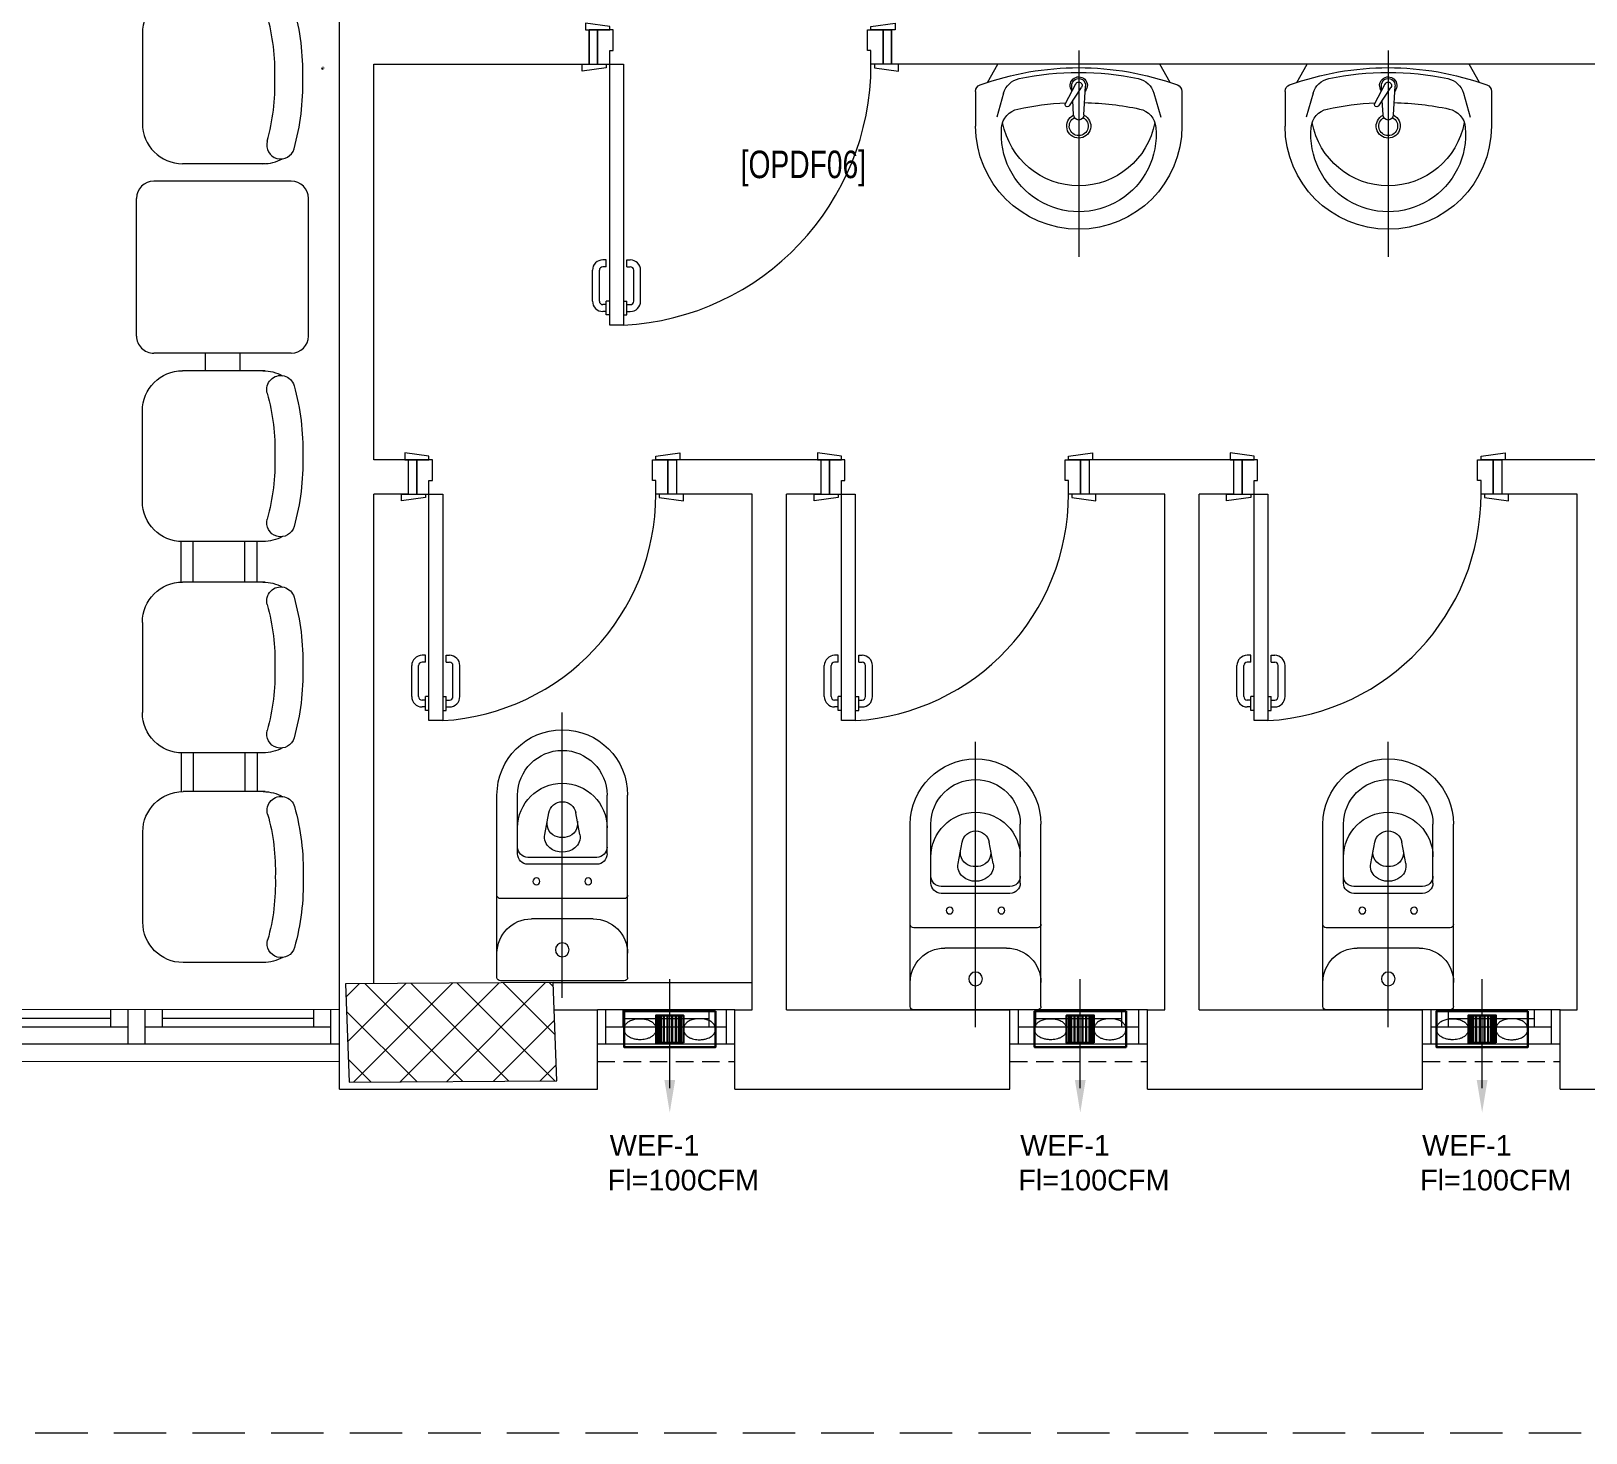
# Model space of a CAD drawing. Header units: millimetres. Extents: x -160614 to 59925, y -157025 to 0.
# Drawn here: x -67439 to -62917, y -117093 to -113016 of the extents above; entities that cross this region are included whole.
import ezdxf

# ---------------------------------------------------------------- set-up
doc = ezdxf.new("R2010")
doc.units = ezdxf.units.MM
doc.header["$LTSCALE"] = 8
doc.linetypes.add('DASHED2', pattern=[9.525, 6.35, -3.175])
doc.linetypes.add('HIDDEN', pattern=[9.525, 6.35, -3.175])
doc.layers.get('0').update_dxf_attribs({"color": 9, "lineweight": 5})
for name, color, linetype, lineweight in [('72_EGR_BASE_TEXT', 9, 'Continuous', 5), ('72_EGR_EQP_TAG', 9, 'Continuous', 5), ('Aluminum', 9, 'Continuous', 5), ('C-HYDR-CTCH', 9, 'Continuous', 5), ('Hatch', 9, 'Continuous', 5), ('LOADING', 9, 'Continuous', 5), ('Proj', 9, 'Continuous', 5), ('SANIT', 9, 'Continuous', 5), ('Structure', 9, 'Continuous', 5), ('Walls', 9, 'Continuous', 5), ('Wooden Joinery', 9, 'Continuous', 5)]:
    doc.layers.add(name, color=color, linetype=linetype, lineweight=lineweight)
for name, color, linetype in [('A-EXH', 1, 'Continuous'), ('MC-EX-EQPM', 2, 'Continuous'), ('MC-EX-EQPM-texts', 2, 'Continuous'), ('REF', 42, 'Continuous')]:
    doc.layers.add(name, color=color, linetype=linetype)
doc.layers.get('0').off()
doc.layers.get('0').freeze()
doc.styles.add('ARIAL', font='arial.ttf')
doc.styles.add('X3G_ENTITY_9F38', font='swisscl.ttf', dxfattribs={"height": 0.2})

# ---------------------------------------------------------------- blocks, each defined once
blk = doc.blocks.new('*U153')
at = {"layer": 'MC-EX-EQPM', "lineweight": 9}
blk.add_hatch(color=15, dxfattribs=at).paths.add_polyline_path([(15.7, 160.3), (-15.7, 160.3), (0, 254.8)], flags=0)
at = {"layer": 'MC-EX-EQPM', "color": 15, "lineweight": 9}
blk.add_line((0, 183.8), (0, -132.9), dxfattribs=at)
at = {"layer": 'MC-EX-EQPM', "color": 2, "linetype": 'DASHED2', "lineweight": 30, "ltscale": 2.5}
for p, q in [((-32.6, 52.3), (-32.6, -27.5)), ((-26.4, 52.3), (-26.4, -27.5)), ((-17.2, 52.3), (-17.2, -27.5)), ((-6.9, 52.3), (-6.9, -27.5)), ((6.9, 52.3), (6.9, -27.5)), ((17.2, 52.3), (17.2, -27.5)), ((26.4, 52.3), (26.4, -27.5)), ((32.6, 52.3), (32.6, -27.5))]:
    blk.add_line(p, q, dxfattribs=at)
at = {"layer": 'MC-EX-EQPM', "color": 5, "lineweight": 30, "ltscale": 2.5}
blk.add_lwpolyline([(-133, -39.8), (133, -39.8), (133, 64.7), (-133, 64.7)], close=True, dxfattribs=at)
at = {"layer": 'MC-EX-EQPM', "color": 1, "lineweight": 30, "ltscale": 2.5}
blk.add_lwpolyline([(-39.9, 52.3), (39.9, 52.3), (39.9, -27.5), (-39.9, -27.5)], close=True, dxfattribs=at)
at = {"layer": 'MC-EX-EQPM', "color": 2, "lineweight": 9}
for points, knots in [([(-39.9, 12.4), (-39.9, 13.7), (-40, 14.9), (-40.4, 17.4), (-40.7, 18.6), (-41.5, 20.9), (-42, 22), (-43, 24), (-43.6, 25), (-44.9, 26.9), (-45.6, 27.7), (-47.4, 29.8), (-48.6, 31), (-51.1, 33), (-52.4, 34), (-55.1, 35.6), (-56.5, 36.4), (-59.4, 37.8), (-60.9, 38.4), (-65, 39.9), (-67.6, 40.7), (-73, 41.9), (-75.8, 42.3), (-81.5, 42.9), (-84.3, 43), (-90.7, 43), (-94.3, 42.7), (-101.2, 41.7), (-104.6, 40.9), (-110, 39.2), (-112.2, 38.4), (-116.4, 36.4), (-118.4, 35.3), (-121.7, 33.1), (-123.1, 32), (-125.6, 29.7), (-126.8, 28.4), (-128.8, 25.9), (-129.5, 24.7), (-130.9, 22.1), (-131.5, 20.8), (-132.4, 17.9), (-132.7, 16.4), (-133, 14), (-133, 13.2), (-133, 12.4)], [0, 0, 0, 0, 0.083152, 0.083152, 0.166304, 0.166304, 0.249457, 0.249457, 0.332609, 0.332609, 0.415761, 0.415761, 0.545395, 0.545395, 0.675028, 0.675028, 0.804662, 0.804662, 0.934296, 0.934296, 1.152782, 1.152782, 1.371268, 1.371268, 1.589754, 1.589754, 1.860357, 1.860357, 2.130959, 2.130959, 2.317705, 2.317705, 2.504451, 2.504451, 2.641391, 2.641391, 2.778331, 2.778331, 2.881554, 2.881554, 2.984776, 2.984776, 3.087999, 3.087999, 3.141593, 3.141593, 3.141593, 3.141593]), ([(-133, 12.4), (-133, 11.7), (-133, 10.9), (-132.7, 8.6), (-132.4, 7.1), (-131.5, 4.3), (-131, 2.9), (-129.6, 0.3), (-128.9, -0.9), (-127.2, -3.1), (-126.3, -4.1), (-124.4, -6), (-123.5, -6.8), (-121.4, -8.4), (-120.4, -9.1), (-117.5, -11), (-115.7, -11.9), (-111.8, -13.7), (-109.8, -14.4), (-105.7, -15.7), (-103.6, -16.2), (-99.3, -17.1), (-97.1, -17.4), (-90.1, -18.2), (-85.3, -18.3), (-77.2, -17.7), (-74, -17.2), (-67.7, -15.9), (-64.6, -15), (-59.7, -13.1), (-57.7, -12.2), (-54, -10.1), (-52.2, -9), (-49.2, -6.7), (-48, -5.6), (-45.8, -3.2), (-44.7, -1.9), (-43.1, 0.7), (-42.4, 1.9), (-41.3, 4.5), (-40.8, 5.9), (-40.2, 8.8), (-40, 10.2), (-39.9, 12), (-39.9, 12.2), (-39.9, 12.4)], [3.141593, 3.141593, 3.141593, 3.141593, 3.191222, 3.191222, 3.294445, 3.294445, 3.397668, 3.397668, 3.500891, 3.500891, 3.604114, 3.604114, 3.707337, 3.707337, 3.810559, 3.810559, 3.981855, 3.981855, 4.15315, 4.15315, 4.324446, 4.324446, 4.495741, 4.495741, 4.865323, 4.865323, 5.117184, 5.117184, 5.369044, 5.369044, 5.542485, 5.542485, 5.715925, 5.715925, 5.843378, 5.843378, 5.97083, 5.97083, 6.069787, 6.069787, 6.168745, 6.168745, 6.267702, 6.267702, 6.283185, 6.283185, 6.283185, 6.283185]), ([(39.9, 12.4), (39.9, 13.7), (40, 14.9), (40.4, 17.4), (40.7, 18.6), (41.5, 20.9), (42, 22), (43, 24), (43.6, 25), (44.9, 26.9), (45.6, 27.7), (47.4, 29.8), (48.6, 31), (51.1, 33), (52.4, 34), (55.1, 35.6), (56.5, 36.4), (59.4, 37.8), (60.9, 38.4), (65, 39.9), (67.6, 40.7), (73, 41.9), (75.8, 42.3), (81.5, 42.9), (84.3, 43), (90.7, 43), (94.3, 42.7), (101.2, 41.7), (104.6, 40.9), (110, 39.2), (112.2, 38.4), (116.4, 36.4), (118.4, 35.3), (121.7, 33.1), (123.1, 32), (125.6, 29.7), (126.8, 28.4), (128.8, 25.9), (129.5, 24.7), (130.9, 22.1), (131.5, 20.8), (132.4, 17.9), (132.7, 16.4), (133, 14), (133, 13.2), (133, 12.4)], [0, 0, 0, 0, 0.083152, 0.083152, 0.166304, 0.166304, 0.249457, 0.249457, 0.332609, 0.332609, 0.415761, 0.415761, 0.545395, 0.545395, 0.675028, 0.675028, 0.804662, 0.804662, 0.934296, 0.934296, 1.152782, 1.152782, 1.371268, 1.371268, 1.589754, 1.589754, 1.860357, 1.860357, 2.130959, 2.130959, 2.317705, 2.317705, 2.504451, 2.504451, 2.641391, 2.641391, 2.778331, 2.778331, 2.881554, 2.881554, 2.984776, 2.984776, 3.087999, 3.087999, 3.141593, 3.141593, 3.141593, 3.141593]), ([(133, 12.4), (133, 11.7), (133, 10.9), (132.7, 8.6), (132.4, 7.1), (131.5, 4.3), (131, 2.9), (129.6, 0.3), (128.9, -0.9), (127.2, -3.1), (126.3, -4.1), (124.4, -6), (123.5, -6.8), (121.4, -8.4), (120.4, -9.1), (117.5, -11), (115.7, -11.9), (111.8, -13.7), (109.8, -14.4), (105.7, -15.7), (103.6, -16.2), (99.3, -17.1), (97.1, -17.4), (90.1, -18.2), (85.3, -18.3), (77.2, -17.7), (74, -17.2), (67.7, -15.9), (64.6, -15), (59.7, -13.1), (57.7, -12.2), (54, -10.1), (52.2, -9), (49.2, -6.7), (48, -5.6), (45.8, -3.2), (44.7, -1.9), (43.1, 0.7), (42.4, 1.9), (41.3, 4.5), (40.8, 5.9), (40.2, 8.8), (40, 10.2), (39.9, 12), (39.9, 12.2), (39.9, 12.4)], [3.141593, 3.141593, 3.141593, 3.141593, 3.191222, 3.191222, 3.294445, 3.294445, 3.397668, 3.397668, 3.500891, 3.500891, 3.604114, 3.604114, 3.707337, 3.707337, 3.810559, 3.810559, 3.981855, 3.981855, 4.15315, 4.15315, 4.324446, 4.324446, 4.495741, 4.495741, 4.865323, 4.865323, 5.117184, 5.117184, 5.369044, 5.369044, 5.542485, 5.542485, 5.715925, 5.715925, 5.843378, 5.843378, 5.97083, 5.97083, 6.069787, 6.069787, 6.168745, 6.168745, 6.267702, 6.267702, 6.283185, 6.283185, 6.283185, 6.283185])]:
    blk.add_open_spline(points, degree=3, knots=knots, dxfattribs=at)
blk = doc.blocks.new('*U154')
at = {"layer": 'MC-EX-EQPM', "lineweight": 9}
blk.add_hatch(color=15, dxfattribs=at).paths.add_polyline_path([(15.7, 160.3), (-15.7, 160.3), (0, 254.8)], flags=0)
at = {"layer": 'MC-EX-EQPM', "color": 15, "lineweight": 9}
blk.add_line((0, 183.8), (0, -132.9), dxfattribs=at)
at = {"layer": 'MC-EX-EQPM', "color": 2, "linetype": 'DASHED2', "lineweight": 30, "ltscale": 2.5}
for p, q in [((-32.6, 52.3), (-32.6, -27.5)), ((-26.4, 52.3), (-26.4, -27.5)), ((-17.2, 52.3), (-17.2, -27.5)), ((-6.9, 52.3), (-6.9, -27.5)), ((6.9, 52.3), (6.9, -27.5)), ((17.2, 52.3), (17.2, -27.5)), ((26.4, 52.3), (26.4, -27.5)), ((32.6, 52.3), (32.6, -27.5))]:
    blk.add_line(p, q, dxfattribs=at)
at = {"layer": 'MC-EX-EQPM', "color": 5, "lineweight": 30, "ltscale": 2.5}
blk.add_lwpolyline([(-133, -39.8), (133, -39.8), (133, 64.7), (-133, 64.7)], close=True, dxfattribs=at)
at = {"layer": 'MC-EX-EQPM', "color": 1, "lineweight": 30, "ltscale": 2.5}
blk.add_lwpolyline([(-39.9, 52.3), (39.9, 52.3), (39.9, -27.5), (-39.9, -27.5)], close=True, dxfattribs=at)
at = {"layer": 'MC-EX-EQPM', "color": 2, "lineweight": 9}
for points, knots in [([(-39.9, 12.4), (-39.9, 13.7), (-40, 14.9), (-40.4, 17.4), (-40.7, 18.6), (-41.5, 20.9), (-42, 22), (-43, 24), (-43.6, 25), (-44.9, 26.9), (-45.6, 27.7), (-47.4, 29.8), (-48.6, 31), (-51.1, 33), (-52.4, 34), (-55.1, 35.6), (-56.5, 36.4), (-59.4, 37.8), (-60.9, 38.4), (-65, 39.9), (-67.6, 40.7), (-73, 41.9), (-75.8, 42.3), (-81.5, 42.9), (-84.3, 43), (-90.7, 43), (-94.3, 42.7), (-101.2, 41.7), (-104.6, 40.9), (-110, 39.2), (-112.2, 38.4), (-116.4, 36.4), (-118.4, 35.3), (-121.7, 33.1), (-123.1, 32), (-125.6, 29.7), (-126.8, 28.4), (-128.8, 25.9), (-129.5, 24.7), (-130.9, 22.1), (-131.5, 20.8), (-132.4, 17.9), (-132.7, 16.4), (-133, 14), (-133, 13.2), (-133, 12.4)], [0, 0, 0, 0, 0.083152, 0.083152, 0.166304, 0.166304, 0.249457, 0.249457, 0.332609, 0.332609, 0.415761, 0.415761, 0.545395, 0.545395, 0.675028, 0.675028, 0.804662, 0.804662, 0.934296, 0.934296, 1.152782, 1.152782, 1.371268, 1.371268, 1.589754, 1.589754, 1.860357, 1.860357, 2.130959, 2.130959, 2.317705, 2.317705, 2.504451, 2.504451, 2.641391, 2.641391, 2.778331, 2.778331, 2.881554, 2.881554, 2.984776, 2.984776, 3.087999, 3.087999, 3.141593, 3.141593, 3.141593, 3.141593]), ([(-133, 12.4), (-133, 11.7), (-133, 10.9), (-132.7, 8.6), (-132.4, 7.1), (-131.5, 4.3), (-131, 2.9), (-129.6, 0.3), (-128.9, -0.9), (-127.2, -3.1), (-126.3, -4.1), (-124.4, -6), (-123.5, -6.8), (-121.4, -8.4), (-120.4, -9.1), (-117.5, -11), (-115.7, -11.9), (-111.8, -13.7), (-109.8, -14.4), (-105.7, -15.7), (-103.6, -16.2), (-99.3, -17.1), (-97.1, -17.4), (-90.1, -18.2), (-85.3, -18.3), (-77.2, -17.7), (-74, -17.2), (-67.7, -15.9), (-64.6, -15), (-59.7, -13.1), (-57.7, -12.2), (-54, -10.1), (-52.2, -9), (-49.2, -6.7), (-48, -5.6), (-45.8, -3.2), (-44.7, -1.9), (-43.1, 0.7), (-42.4, 1.9), (-41.3, 4.5), (-40.8, 5.9), (-40.2, 8.8), (-40, 10.2), (-39.9, 12), (-39.9, 12.2), (-39.9, 12.4)], [3.141593, 3.141593, 3.141593, 3.141593, 3.191222, 3.191222, 3.294445, 3.294445, 3.397668, 3.397668, 3.500891, 3.500891, 3.604114, 3.604114, 3.707337, 3.707337, 3.810559, 3.810559, 3.981855, 3.981855, 4.15315, 4.15315, 4.324446, 4.324446, 4.495741, 4.495741, 4.865323, 4.865323, 5.117184, 5.117184, 5.369044, 5.369044, 5.542485, 5.542485, 5.715925, 5.715925, 5.843378, 5.843378, 5.97083, 5.97083, 6.069787, 6.069787, 6.168745, 6.168745, 6.267702, 6.267702, 6.283185, 6.283185, 6.283185, 6.283185]), ([(39.9, 12.4), (39.9, 13.7), (40, 14.9), (40.4, 17.4), (40.7, 18.6), (41.5, 20.9), (42, 22), (43, 24), (43.6, 25), (44.9, 26.9), (45.6, 27.7), (47.4, 29.8), (48.6, 31), (51.1, 33), (52.4, 34), (55.1, 35.6), (56.5, 36.4), (59.4, 37.8), (60.9, 38.4), (65, 39.9), (67.6, 40.7), (73, 41.9), (75.8, 42.3), (81.5, 42.9), (84.3, 43), (90.7, 43), (94.3, 42.7), (101.2, 41.7), (104.6, 40.9), (110, 39.2), (112.2, 38.4), (116.4, 36.4), (118.4, 35.3), (121.7, 33.1), (123.1, 32), (125.6, 29.7), (126.8, 28.4), (128.8, 25.9), (129.5, 24.7), (130.9, 22.1), (131.5, 20.8), (132.4, 17.9), (132.7, 16.4), (133, 14), (133, 13.2), (133, 12.4)], [0, 0, 0, 0, 0.083152, 0.083152, 0.166304, 0.166304, 0.249457, 0.249457, 0.332609, 0.332609, 0.415761, 0.415761, 0.545395, 0.545395, 0.675028, 0.675028, 0.804662, 0.804662, 0.934296, 0.934296, 1.152782, 1.152782, 1.371268, 1.371268, 1.589754, 1.589754, 1.860357, 1.860357, 2.130959, 2.130959, 2.317705, 2.317705, 2.504451, 2.504451, 2.641391, 2.641391, 2.778331, 2.778331, 2.881554, 2.881554, 2.984776, 2.984776, 3.087999, 3.087999, 3.141593, 3.141593, 3.141593, 3.141593]), ([(133, 12.4), (133, 11.7), (133, 10.9), (132.7, 8.6), (132.4, 7.1), (131.5, 4.3), (131, 2.9), (129.6, 0.3), (128.9, -0.9), (127.2, -3.1), (126.3, -4.1), (124.4, -6), (123.5, -6.8), (121.4, -8.4), (120.4, -9.1), (117.5, -11), (115.7, -11.9), (111.8, -13.7), (109.8, -14.4), (105.7, -15.7), (103.6, -16.2), (99.3, -17.1), (97.1, -17.4), (90.1, -18.2), (85.3, -18.3), (77.2, -17.7), (74, -17.2), (67.7, -15.9), (64.6, -15), (59.7, -13.1), (57.7, -12.2), (54, -10.1), (52.2, -9), (49.2, -6.7), (48, -5.6), (45.8, -3.2), (44.7, -1.9), (43.1, 0.7), (42.4, 1.9), (41.3, 4.5), (40.8, 5.9), (40.2, 8.8), (40, 10.2), (39.9, 12), (39.9, 12.2), (39.9, 12.4)], [3.141593, 3.141593, 3.141593, 3.141593, 3.191222, 3.191222, 3.294445, 3.294445, 3.397668, 3.397668, 3.500891, 3.500891, 3.604114, 3.604114, 3.707337, 3.707337, 3.810559, 3.810559, 3.981855, 3.981855, 4.15315, 4.15315, 4.324446, 4.324446, 4.495741, 4.495741, 4.865323, 4.865323, 5.117184, 5.117184, 5.369044, 5.369044, 5.542485, 5.542485, 5.715925, 5.715925, 5.843378, 5.843378, 5.97083, 5.97083, 6.069787, 6.069787, 6.168745, 6.168745, 6.267702, 6.267702, 6.283185, 6.283185, 6.283185, 6.283185])]:
    blk.add_open_spline(points, degree=3, knots=knots, dxfattribs=at)
blk = doc.blocks.new('*U155')
at = {"layer": 'MC-EX-EQPM', "lineweight": 9}
blk.add_hatch(color=15, dxfattribs=at).paths.add_polyline_path([(15.7, 160.3), (-15.7, 160.3), (0, 254.8)], flags=0)
at = {"layer": 'MC-EX-EQPM', "color": 15, "lineweight": 9}
blk.add_line((0, 183.8), (0, -132.9), dxfattribs=at)
at = {"layer": 'MC-EX-EQPM', "color": 2, "linetype": 'DASHED2', "lineweight": 30, "ltscale": 2.5}
for p, q in [((-32.6, 52.3), (-32.6, -27.5)), ((-26.4, 52.3), (-26.4, -27.5)), ((-17.2, 52.3), (-17.2, -27.5)), ((-6.9, 52.3), (-6.9, -27.5)), ((6.9, 52.3), (6.9, -27.5)), ((17.2, 52.3), (17.2, -27.5)), ((26.4, 52.3), (26.4, -27.5)), ((32.6, 52.3), (32.6, -27.5))]:
    blk.add_line(p, q, dxfattribs=at)
at = {"layer": 'MC-EX-EQPM', "color": 5, "lineweight": 30, "ltscale": 2.5}
blk.add_lwpolyline([(-133, -39.8), (133, -39.8), (133, 64.7), (-133, 64.7)], close=True, dxfattribs=at)
at = {"layer": 'MC-EX-EQPM', "color": 1, "lineweight": 30, "ltscale": 2.5}
blk.add_lwpolyline([(-39.9, 52.3), (39.9, 52.3), (39.9, -27.5), (-39.9, -27.5)], close=True, dxfattribs=at)
at = {"layer": 'MC-EX-EQPM', "color": 2, "lineweight": 9}
for points, knots in [([(-39.9, 12.4), (-39.9, 13.7), (-40, 14.9), (-40.4, 17.4), (-40.7, 18.6), (-41.5, 20.9), (-42, 22), (-43, 24), (-43.6, 25), (-44.9, 26.9), (-45.6, 27.7), (-47.4, 29.8), (-48.6, 31), (-51.1, 33), (-52.4, 34), (-55.1, 35.6), (-56.5, 36.4), (-59.4, 37.8), (-60.9, 38.4), (-65, 39.9), (-67.6, 40.7), (-73, 41.9), (-75.8, 42.3), (-81.5, 42.9), (-84.3, 43), (-90.7, 43), (-94.3, 42.7), (-101.2, 41.7), (-104.6, 40.9), (-110, 39.2), (-112.2, 38.4), (-116.4, 36.4), (-118.4, 35.3), (-121.7, 33.1), (-123.1, 32), (-125.6, 29.7), (-126.8, 28.4), (-128.8, 25.9), (-129.5, 24.7), (-130.9, 22.1), (-131.5, 20.8), (-132.4, 17.9), (-132.7, 16.4), (-133, 14), (-133, 13.2), (-133, 12.4)], [0, 0, 0, 0, 0.083152, 0.083152, 0.166304, 0.166304, 0.249457, 0.249457, 0.332609, 0.332609, 0.415761, 0.415761, 0.545395, 0.545395, 0.675028, 0.675028, 0.804662, 0.804662, 0.934296, 0.934296, 1.152782, 1.152782, 1.371268, 1.371268, 1.589754, 1.589754, 1.860357, 1.860357, 2.130959, 2.130959, 2.317705, 2.317705, 2.504451, 2.504451, 2.641391, 2.641391, 2.778331, 2.778331, 2.881554, 2.881554, 2.984776, 2.984776, 3.087999, 3.087999, 3.141593, 3.141593, 3.141593, 3.141593]), ([(-133, 12.4), (-133, 11.7), (-133, 10.9), (-132.7, 8.6), (-132.4, 7.1), (-131.5, 4.3), (-131, 2.9), (-129.6, 0.3), (-128.9, -0.9), (-127.2, -3.1), (-126.3, -4.1), (-124.4, -6), (-123.5, -6.8), (-121.4, -8.4), (-120.4, -9.1), (-117.5, -11), (-115.7, -11.9), (-111.8, -13.7), (-109.8, -14.4), (-105.7, -15.7), (-103.6, -16.2), (-99.3, -17.1), (-97.1, -17.4), (-90.1, -18.2), (-85.3, -18.3), (-77.2, -17.7), (-74, -17.2), (-67.7, -15.9), (-64.6, -15), (-59.7, -13.1), (-57.7, -12.2), (-54, -10.1), (-52.2, -9), (-49.2, -6.7), (-48, -5.6), (-45.8, -3.2), (-44.7, -1.9), (-43.1, 0.7), (-42.4, 1.9), (-41.3, 4.5), (-40.8, 5.9), (-40.2, 8.8), (-40, 10.2), (-39.9, 12), (-39.9, 12.2), (-39.9, 12.4)], [3.141593, 3.141593, 3.141593, 3.141593, 3.191222, 3.191222, 3.294445, 3.294445, 3.397668, 3.397668, 3.500891, 3.500891, 3.604114, 3.604114, 3.707337, 3.707337, 3.810559, 3.810559, 3.981855, 3.981855, 4.15315, 4.15315, 4.324446, 4.324446, 4.495741, 4.495741, 4.865323, 4.865323, 5.117184, 5.117184, 5.369044, 5.369044, 5.542485, 5.542485, 5.715925, 5.715925, 5.843378, 5.843378, 5.97083, 5.97083, 6.069787, 6.069787, 6.168745, 6.168745, 6.267702, 6.267702, 6.283185, 6.283185, 6.283185, 6.283185]), ([(39.9, 12.4), (39.9, 13.7), (40, 14.9), (40.4, 17.4), (40.7, 18.6), (41.5, 20.9), (42, 22), (43, 24), (43.6, 25), (44.9, 26.9), (45.6, 27.7), (47.4, 29.8), (48.6, 31), (51.1, 33), (52.4, 34), (55.1, 35.6), (56.5, 36.4), (59.4, 37.8), (60.9, 38.4), (65, 39.9), (67.6, 40.7), (73, 41.9), (75.8, 42.3), (81.5, 42.9), (84.3, 43), (90.7, 43), (94.3, 42.7), (101.2, 41.7), (104.6, 40.9), (110, 39.2), (112.2, 38.4), (116.4, 36.4), (118.4, 35.3), (121.7, 33.1), (123.1, 32), (125.6, 29.7), (126.8, 28.4), (128.8, 25.9), (129.5, 24.7), (130.9, 22.1), (131.5, 20.8), (132.4, 17.9), (132.7, 16.4), (133, 14), (133, 13.2), (133, 12.4)], [0, 0, 0, 0, 0.083152, 0.083152, 0.166304, 0.166304, 0.249457, 0.249457, 0.332609, 0.332609, 0.415761, 0.415761, 0.545395, 0.545395, 0.675028, 0.675028, 0.804662, 0.804662, 0.934296, 0.934296, 1.152782, 1.152782, 1.371268, 1.371268, 1.589754, 1.589754, 1.860357, 1.860357, 2.130959, 2.130959, 2.317705, 2.317705, 2.504451, 2.504451, 2.641391, 2.641391, 2.778331, 2.778331, 2.881554, 2.881554, 2.984776, 2.984776, 3.087999, 3.087999, 3.141593, 3.141593, 3.141593, 3.141593]), ([(133, 12.4), (133, 11.7), (133, 10.9), (132.7, 8.6), (132.4, 7.1), (131.5, 4.3), (131, 2.9), (129.6, 0.3), (128.9, -0.9), (127.2, -3.1), (126.3, -4.1), (124.4, -6), (123.5, -6.8), (121.4, -8.4), (120.4, -9.1), (117.5, -11), (115.7, -11.9), (111.8, -13.7), (109.8, -14.4), (105.7, -15.7), (103.6, -16.2), (99.3, -17.1), (97.1, -17.4), (90.1, -18.2), (85.3, -18.3), (77.2, -17.7), (74, -17.2), (67.7, -15.9), (64.6, -15), (59.7, -13.1), (57.7, -12.2), (54, -10.1), (52.2, -9), (49.2, -6.7), (48, -5.6), (45.8, -3.2), (44.7, -1.9), (43.1, 0.7), (42.4, 1.9), (41.3, 4.5), (40.8, 5.9), (40.2, 8.8), (40, 10.2), (39.9, 12), (39.9, 12.2), (39.9, 12.4)], [3.141593, 3.141593, 3.141593, 3.141593, 3.191222, 3.191222, 3.294445, 3.294445, 3.397668, 3.397668, 3.500891, 3.500891, 3.604114, 3.604114, 3.707337, 3.707337, 3.810559, 3.810559, 3.981855, 3.981855, 4.15315, 4.15315, 4.324446, 4.324446, 4.495741, 4.495741, 4.865323, 4.865323, 5.117184, 5.117184, 5.369044, 5.369044, 5.542485, 5.542485, 5.715925, 5.715925, 5.843378, 5.843378, 5.97083, 5.97083, 6.069787, 6.069787, 6.168745, 6.168745, 6.267702, 6.267702, 6.283185, 6.283185, 6.283185, 6.283185])]:
    blk.add_open_spline(points, degree=3, knots=knots, dxfattribs=at)
blk = doc.blocks.new('HVACFF')
at = {"layer": 'REF', "lineweight": 50, "ltscale": 1.02}
blk.add_arc((-66590, -113123.2), 1.25, 180.0002, 270, dxfattribs=at)
blk.add_arc((-66590, -113123.2), 1.25, 180.0002, 270, dxfattribs=at)
at = {"layer": 'MC-EX-EQPM', "rotation": 180}
for p in [(-65581.8, -115906.2), (-65581.8, -115906.2), (-64387.9, -115906.2), (-64387.9, -115906.2), (-63219.1, -115906.2), (-63219.1, -115906.2)]:
    blk.add_blockref('*U153', p, dxfattribs=at)
at = {"layer": 'MC-EX-EQPM-texts', "lineweight": 15, "style": 'ARIAL'}
for s, p in [('WEF-1', (-65756.5, -116286.5)), ('WEF-1', (-65756.5, -116286.5)), ('WEF-1', (-64562.5, -116286.5)), ('WEF-1', (-64562.5, -116286.5)), ('WEF-1', (-63393.8, -116286.5)), ('WEF-1', (-63393.8, -116286.5)), ('Fl=100CFM', (-65762.3, -116387.5)), ('Fl=100CFM', (-65762.3, -116387.5)), ('Fl=100CFM', (-64568.4, -116387.5)), ('Fl=100CFM', (-64568.4, -116387.5)), ('Fl=100CFM', (-63399.6, -116387.5)), ('Fl=100CFM', (-63399.6, -116387.5))]:
    blk.add_text(s, height=60, dxfattribs=at).set_placement(p)
blk = doc.blocks.new('A$C72370EFE')
at = {"layer": 'Wooden Joinery'}
for p, q in [((-0.01, -0.04), (-0.02, -0.04)), ((-0.01, -0.03), (-0.01, -0.07)), ((0, -0.03), (-0.01, -0.03)), ((0.04, -0.03), (0.05, -0.03)), ((0.05, -0.03), (0.05, -0.07)), ((0.05, -0.04), (0.06, -0.04)), ((-0.05, -0.07), (-0.05, -0.16)), ((-0.03, -0.07), (-0.03, -0.16)), ((-0.01, -0.06), (-0.02, -0.06)), ((0, -0.07), (-0.01, -0.07)), ((0.04, -0.07), (0.05, -0.07)), ((0.05, -0.06), (0.06, -0.06)), ((0.07, -0.07), (0.07, -0.16)), ((0.09, -0.07), (0.09, -0.16)), ((-0.01, -0.17), (-0.02, -0.17)), ((-0.01, -0.17), (-0.01, -0.19)), ((0.05, -0.17), (0.06, -0.17)), ((0.05, -0.17), (0.05, -0.19)), ((-0.01, -0.19), (-0.02, -0.19)), ((0.05, -0.19), (0.06, -0.19))]:
    blk.add_line(p, q, dxfattribs=at)
for centre, radius, start, end in [((-0.02, -0.07), 0.03, 90, 180), ((0.06, -0.07), 0.03, 0, 90), ((-0.02, -0.07), 0.01, 90, 180), ((0.06, -0.07), 0.01, 0, 90), ((-0.02, -0.16), 0.03, 180, 270), ((-0.02, -0.16), 0.01, 180, 270), ((0.06, -0.16), 0.01, 270, 0), ((0.06, -0.16), 0.03, 270, 0)]:
    blk.add_arc(centre, radius, start, end, dxfattribs=at)
blk = doc.blocks.new('A$C268A7CF0')
at = {"layer": 'Wooden Joinery'}
for points in [[(80, 758.8), (80, 768.8), (10, 778.8), (10, 758.8)], [(740, 758.8), (740, 768.8), (810, 778.8), (810, 758.8)], [(70, 658.8), (70, 648.8), (0, 638.8), (0, 658.8)], [(120, 658.8), (120, 0), (80, 0), (80, 658.8)], [(750, 658.8), (750, 648.8), (820, 638.8), (820, 658.8)]]:
    blk.add_lwpolyline(points, close=True, dxfattribs=at)
for points in [[(45, 658.8), (45, 758.8), (20, 758.8), (20, 658.8), (45, 658.8)], [(45, 658.8), (80, 658.8), (80, 698.8), (90, 698.8), (90, 758.8), (45, 758.8), (45, 658.8)], [(775, 658.8), (740, 658.8), (740, 698.8), (730, 698.8), (730, 758.8), (775, 758.8), (775, 658.8)], [(775, 658.8), (775, 758.8), (800, 758.8), (800, 658.8), (775, 658.8)]]:
    blk.add_lwpolyline(points, dxfattribs=at)
blk.add_arc((80, 658.8), 660, 273.4748, 0, dxfattribs=at)
at = {"layer": 'Wooden Joinery', "xscale": 999.9999999998854, "yscale": 999.9999999998854, "zscale": 999.9999999998854, "rotation": 180}
blk.add_blockref('A$C72370EFE', (120, 0), dxfattribs=at)
blk = doc.blocks.new('A$C47696aed')
at = {"layer": 'Hatch'}
h = blk.add_hatch(dxfattribs=at)
h.set_pattern_fill('ANSI37', color=256, scale=30)
h.paths.add_polyline_path([(50952.7, 21917.9), (50348.7, 21909.7), (50352.6, 21621.3), (50956.6, 21629.5)])
h.paths.add_polyline_path([(43791.9, 21910.1), (43208.4, 21904.7), (43188.5, 21613.3), (43772, 21618.7)])
h.paths.add_polyline_path([(29414.9, 21902.8), (28815.8, 21898.7), (28810.1, 21605.6), (29409.2, 21609.7)])
h.paths.add_polyline_path([(36600.2, 21904.9), (35999, 21897.4), (35990.7, 21611.8), (36591.9, 21619.3)])
h.paths.add_polyline_path([(22195.7, 21912), (21589.3, 21890.2), (21603.8, 21597.6), (22210.2, 21619.5)])
h.paths.add_polyline_path([(15459.1, 21901.7), (14237.2, 21925.6), (14230.7, 21629.5), (15452.7, 21605.5)])
h.paths.add_polyline_path([(15473.2, 14701.6), (14258.2, 14685.8), (14244.7, 14393.4), (15459.7, 14409.1)])
h.paths.add_polyline_path([(15447.1, 7508.4), (14244, 7492.4), (14238.3, 7199.4), (15441.4, 7215.3)])
h.paths.add_polyline_path([(15465.6, 309.7), (14269, 298.3), (14271.8, 3.8), (15468.5, 15.2)])
h.paths.add_polyline_path([(7830.6, 311.8), (7227.1, 308.1), (7237.7, 22.6), (7841.3, 26.3)])
h.paths.add_polyline_path([(7815.2, 7509.8), (7218.4, 7511.4), (7218.2, 7210.2), (7815.1, 7208.6)])
h.paths.add_polyline_path([(7825.1, 14699.4), (7205.8, 14700.6), (7195.2, 14397.6), (7814.5, 14396.4)])
h.paths.add_polyline_path([(7801.7, 21878.7), (7201.1, 21893.2), (7197.5, 21603.6), (7798.1, 21589.1)])
h.paths.add_polyline_path([(602.6, 21876.9), (0, 21899.6), (1.9, 21611.2), (604.5, 21588.5)])
h.paths.add_polyline_path([(610.4, 7498.6), (8.3, 7491.6), (11.7, 7200), (613.7, 7206.9)])
h.paths.add_polyline_path([(627.9, 303.9), (29.5, 302.9), (34.3, 2.3), (632.7, 3.3)])
h.paths.add_polyline_path([(22214.6, 317.2), (21608.9, 304.3), (21614.6, 3.1), (22220.3, 16)])
h.paths.add_polyline_path([(22208.1, 7509.7), (21613.7, 7492.1), (21615.8, 7195.5), (22210.2, 7213.1)])
h.paths.add_polyline_path([(22199.3, 14717.7), (21600.4, 14710), (21604.4, 14409.9), (22203.4, 14417.6)])
h.paths.add_polyline_path([(29399.7, 14702.4), (28797.7, 14707.1), (28802, 14415), (29403.9, 14410.3)])
h.paths.add_polyline_path([(29403.4, 7519.8), (28799.6, 7502.2), (28813, 7202.1), (29413.1, 7223.2)])
h.paths.add_polyline_path([(29419.5, 303.8), (28815.7, 310.4), (28813.3, 24.7), (29417.2, 18.1)])
h.paths.add_polyline_path([(36618, 314.2), (36020.7, 299.7), (36029.7, 0), (36627, 14.6)])
h.paths.add_polyline_path([(36610.7, 7502.6), (36009.5, 7504.5), (36010.6, 7207.3), (36611.9, 7205.4)])
h.paths.add_polyline_path([(36574.3, 14706.4), (35993.4, 14711.1), (36013.1, 14421.3), (36594, 14416.6)])
h.paths.add_polyline_path([(43777.6, 14705.7), (43180, 14719.4), (43182, 14427.5), (43779.6, 14413.8)])
h.paths.add_polyline_path([(43778.6, 7507.1), (43210.2, 7499.5), (43212, 7205.4), (43780.5, 7213)])
h.paths.add_polyline_path([(43815.7, 310), (43210.4, 307.3), (43211.8, 2.8), (43817, 5.4)])
h.paths.add_polyline_path([(50989.9, 309.5), (50401.9, 325.5), (50388.7, 18.3), (50976.7, 2.3)])
h.paths.add_polyline_path([(50974.1, 7508.9), (50370.9, 7510), (50368.9, 7213.4), (50972.2, 7212.3)])
at = {"layer": 'C-HYDR-CTCH', "color": 4, "flags": 128}
blk.add_lwpolyline([(7237.7, 22.6), (7841.3, 26.3), (7830.6, 311.8), (7227.1, 308.1), (7237.7, 22.6)], dxfattribs=at)
blk = doc.blocks.new('A$C5FCA3E6B')
at = {"layer": 'Wooden Joinery'}
for points in [[(80, 858.9), (80, 868.9), (10, 878.9), (10, 858.9)], [(840, 858.9), (840, 868.9), (910, 878.9), (910, 858.9)], [(70, 758.9), (70, 748.9), (0, 738.9), (0, 758.9)], [(120, 758.9), (120, 0), (80, 0), (80, 758.9)], [(850, 758.9), (850, 748.9), (920, 738.9), (920, 758.9)]]:
    blk.add_lwpolyline(points, close=True, dxfattribs=at)
for points in [[(45, 758.9), (45, 858.9), (20, 858.9), (20, 758.9), (45, 758.9)], [(45, 758.9), (80, 758.9), (80, 798.9), (90, 798.9), (90, 858.9), (45, 858.9), (45, 758.9)], [(875, 758.9), (840, 758.9), (840, 798.9), (830, 798.9), (830, 858.9), (875, 858.9), (875, 758.9)], [(875, 758.9), (875, 858.9), (900, 858.9), (900, 758.9), (875, 758.9)]]:
    blk.add_lwpolyline(points, dxfattribs=at)
blk.add_arc((80, 758.9), 760, 273.0171, 0, dxfattribs=at)
at = {"layer": 'Wooden Joinery', "xscale": 999.9999999998854, "yscale": 999.9999999998854, "zscale": 999.9999999998854, "rotation": 180}
blk.add_blockref('A$C72370EFE', (120, 0), dxfattribs=at)
blk = doc.blocks.new('WC manta')
at = {"layer": 'SANIT'}
for p, q in [((-0.12, 0.19), (0.41, 0.19)), ((-0.13, 0.18), (-0.13, -0.18)), ((0.109, 0.18), (0.109, -0.18)), ((0.209, 0.1), (0.209, -0.1)), ((0.229, 0.1), (0.229, -0.1)), ((0.239, 0.13), (0.41, 0.13)), ((0.05, 0.09), (0.05, -0.09)), ((0.2955, 0.051), (0.3581, 0.0393)), ((-0.18, 0), (0.65, 0)), ((0.2955, -0.051), (0.3581, -0.0393)), ((0.239, -0.13), (0.41, -0.13)), ((-0.12, -0.19), (0.41, -0.19))]:
    blk.add_line(p, q, dxfattribs=at)
for centre, radius in [((0.159, 0.0752), 0.01), ((-0.04, 0), 0.02), ((0.159, -0.0753), 0.01)]:
    blk.add_circle(centre, radius, dxfattribs=at)
for centre, radius, start, end in [((-0.12, 0.18), 0.01, 90, 180), ((-0.05, 0.09), 0.1, 0, 90), ((0.119, 0.18), 0.01, 90, 180), ((0.41, 0), 0.19, 270, 90), ((0.239, 0.1), 0.03, 90, 180), ((0.259, 0.1), 0.03, 90, 180), ((0.3147, 0), 0.13, 270, 90), ((0.41, 0), 0.13, 270, 90), ((0.2882, 0.0117), 0.04, 79.4289, 141.525), ((0.3029, 0), 0.0588, 141.525, 218.475), ((0.3454, 0), 0.0588, 166.4176, 193.5824), ((0.3271, 0.0044), 0.04, 79.4289, 166.4176), ((0.3507, 0), 0.04, 280.5711, 79.4289), ((0.2882, -0.0117), 0.04, 218.475, 280.5711), ((0.3271, -0.0044), 0.04, 193.5824, 280.5711), ((-0.05, -0.09), 0.1, 270, 0), ((0.239, -0.1), 0.03, 180, 270), ((0.259, -0.1), 0.03, 180, 270), ((-0.12, -0.18), 0.01, 180, 270), ((0.119, -0.18), 0.01, 180, 270)]:
    blk.add_arc(centre, radius, start, end, dxfattribs=at)
blk = doc.blocks.new('lav-manta 60')
at = {"layer": 'SANIT'}
for p, q in [((-0.2658, -0.0529), (-0.2358, 0)), ((-0.2358, 0), (0.2358, 0)), ((0, 0.04), (0, -0.56)), ((0.2658, -0.0529), (0.2358, 0)), ((-0.3, -0.0789), (-0.3, -0.18)), ((-0.2185, -0.0841), (-0.2383, -0.1537)), ((-0.015, -0.1473), (-0.0199, -0.064)), ((0.0274, -0.121), (-0.0078, -0.0673)), ((0.0389, -0.1142), (0.0087, -0.0575)), ((0.0191, -0.077), (0.0199, -0.064)), ((0.2185, -0.0841), (0.2383, -0.1537)), ((0.3, -0.0789), (0.3, -0.18)), ((0.015, -0.1473), (0.0174, -0.1057))]:
    blk.add_line(p, q, dxfattribs=at)
for centre, radius, start, end in [((0, -0.8557), 0.8457, 70.1771, 109.8229), ((-0.1608, -0.1006), 0.06, 101.8086, 164.0794), ((0, -0.8696), 0.8457, 78.1914, 101.8086), ((0, -0.0617), 0.025, 320.7474, 220.368), ((0, -0.0617), 0.02, 353.2671, 186.682), ((0.1608, -0.1006), 0.06, 15.9206, 78.1914), ((-0.28, -0.0789), 0.02, 109.8229, 180), ((0, -0.0617), 0.00966, 25.4127, 215.9577), ((0.28, -0.0789), 0.02, 0, 70.1771), ((-0.1645, -0.189), 0.06, 102.0883, 174.8142), ((0, -0.9572), 0.8457, 91.1572, 102.0883), ((0, -0.9572), 0.8457, 88.5486, 88.844), ((0.0332, -0.1176), 0.00666, 210.6852, 30.6852), ((0, -0.9572), 0.8457, 77.9117, 87.4274), ((0.1645, -0.189), 0.06, 5.1858, 77.9117), ((0, -0.18), 0.3, 180, 0), ((0, -0.1282), 0.2252, 190.6097, 349.3903), ((0, -0.18), 0.035, 115.3106, 64.6894), ((0, -0.18), 0.0275, 117.1496, 62.8504), ((0, -0.1473), 0.015, 180, 0), ((0, -0.2039), 0.2252, 174.8142, 5.1858)]:
    blk.add_arc(centre, radius, start, end, dxfattribs=at)
blk = doc.blocks.new('GF21009T-P')
for p, q in [((0.4002, 0.5), (0, 0.5)), ((-0.0499, 0.4501), (-0.0499, 0.0499)), ((0.4501, 0.4501), (0.4501, 0.0499)), ((0.4501, 0.3), (0.5001, 0.3)), ((0.4501, 0.2), (0.5001, 0.2)), ((0.4002, 0), (0, 0))]:
    blk.add_line(p, q)
for centre, start, end in [((0, 0.4501), 90, 180), ((0.4002, 0.4501), 0, 90), ((0, 0.0499), 180, 270), ((0.4002, 0.0499), 270, 0)]:
    blk.add_arc(centre, 0.0499, start, end)
blk = doc.blocks.new('3 s')
at = {"layer": 'LOADING', "ltscale": 20}
for p, q in [((-699751.3, -400642.9), (-699535.1, -400642.9)), ((-699751.3, -400642.9), (-699512.7, -400642.9)), ((-699395.5, -401022.6), (-699395.5, -400760.1)), ((-699751.3, -401139.7), (-699512.7, -401139.7)), ((-699728.3, -401139.7), (-699728.3, -401257.6)), ((-699692.1, -401139.7), (-699692.1, -401257.6)), ((-699542.3, -401139.7), (-699542.3, -401257.6)), ((-699507.5, -401139.6), (-699507.5, -401257.6)), ((-699751.3, -401257.5), (-699512.7, -401257.5)), ((-699395.5, -401374.7), (-699395.5, -401637.2)), ((-699751.3, -401754.4), (-699512.7, -401754.4)), ((-699751.3, -401754.4), (-699535.1, -401754.4)), ((-699729.5, -401754.3), (-699729.5, -401867)), ((-699693.4, -401754.3), (-699693.4, -401867)), ((-699543.5, -401754.3), (-699543.5, -401867)), ((-699508.8, -401754.3), (-699508.8, -401867.1)), ((-699752.5, -401867), (-699536.4, -401867)), ((-699752.5, -401867), (-699514, -401867)), ((-699396.8, -402246.7), (-699396.8, -401984.2)), ((-699752.5, -402363.9), (-699514, -402363.9))]:
    blk.add_line(p, q, dxfattribs=at)
for centre, radius, start, end in [((-699746.1, -400760.1), 117.2, 90, 118.9699), ((-699512.7, -400760.1), 117.2, 0, 90), ((-699174.6, -400871.8), 687.4, 164.361, 181.6247), ((-699797.6, -400697.4), 40.5, 344.361, 164.361), ((-699174.6, -400871.8), 606.4, 164.361, 181.8419), ((-699174.6, -400910.8), 687.4, 178.3753, 195.639), ((-699174.6, -400910.8), 606.4, 178.1581, 195.639), ((-699512.7, -401022.6), 117.2, 270, 0), ((-699797.6, -401085.2), 40.5, 195.639, 15.639), ((-699746.1, -401022.6), 117.2, 241.0301, 270), ((-699797.6, -401312.1), 40.5, 344.361, 164.361), ((-699746.1, -401374.7), 117.2, 90, 118.9699), ((-699512.7, -401374.7), 117.2, 0, 90), ((-699174.6, -401486.5), 687.4, 164.361, 181.6247), ((-699174.6, -401486.5), 606.4, 164.361, 181.8419), ((-699174.6, -401525.5), 687.4, 178.3753, 195.639), ((-699174.6, -401525.5), 606.4, 178.1581, 195.639), ((-699512.7, -401637.2), 117.2, 270, 0), ((-699797.6, -401699.8), 40.5, 195.639, 15.639), ((-699746.1, -401637.2), 117.2, 241.0301, 270), ((-699747.3, -401984.2), 117.2, 90, 118.9699), ((-699514, -401984.2), 117.2, 0, 90), ((-699175.9, -402096), 687.4, 164.361, 181.6247), ((-699798.9, -401921.6), 40.5, 344.361, 164.361), ((-699175.9, -402096), 606.4, 164.361, 181.8419), ((-699175.9, -402135), 687.4, 178.3753, 195.639), ((-699175.9, -402135), 606.4, 178.1581, 195.639), ((-699514, -402246.7), 117.2, 270, 0), ((-699798.9, -402309.3), 40.5, 195.639, 15.639), ((-699747.3, -402246.7), 117.2, 241.0301, 270)]:
    blk.add_arc(centre, radius, start, end, dxfattribs=at)
blk = doc.blocks.new('1stF')
at = {"layer": 'Aluminum', "color": 9}
for p, q in [((-66542.3, -115862.6, 0.1), (-73120.3, -115857.4, 0.1)), ((-67207.3, -115887.6, 0.1), (-67957.3, -115887.6, 0.1)), ((-67207.3, -115912.6, 0.1), (-67207.3, -115862.6, 0.1)), ((-67157.3, -115962.6, 0.1), (-67157.3, -115862.6, 0.1)), ((-67107.3, -115962.6, 0.1), (-67107.3, -115862.6, 0.1)), ((-67057.3, -115912.6, 0.1), (-67057.3, -115862.6, 0.1)), ((-66617.3, -115887.6, 0.1), (-67057.3, -115887.6, 0.1)), ((-66617.3, -115912.6, 0.1), (-66617.3, -115862.6, 0.1)), ((-66567.3, -115962.6, 0.1), (-66567.3, -115862.6, 0.1)), ((-65392.3, -115862.6, 0.1), (-65792.3, -115862.6, 0.1)), ((-65767.3, -115962.6, 0.1), (-65767.3, -115862.6, 0.1)), ((-65717.3, -115912.6, 0.1), (-65717.3, -115862.6, 0.1)), ((-65717.3, -115887.6, 0.1), (-65467.3, -115887.6, 0.1)), ((-65467.3, -115912.6, 0.1), (-65467.3, -115862.6, 0.1)), ((-65417.3, -115962.6, 0.1), (-65417.3, -115862.6, 0.1)), ((-64192.3, -115862.6, 0.1), (-64592.3, -115862.6, 0.1)), ((-64567.3, -115962.6, 0.1), (-64567.3, -115862.6, 0.1)), ((-64517.3, -115912.6, 0.1), (-64517.3, -115862.6, 0.1)), ((-64517.3, -115887.6, 0.1), (-64267.3, -115887.6, 0.1)), ((-64267.3, -115912.6, 0.1), (-64267.3, -115862.6, 0.1)), ((-64217.3, -115962.6, 0.1), (-64217.3, -115862.6, 0.1)), ((-62992.3, -115862.6, 0.1), (-63392.3, -115862.6, 0.1)), ((-63367.3, -115962.6, 0.1), (-63367.3, -115862.6, 0.1)), ((-63317.3, -115912.6, 0.1), (-63317.3, -115862.6, 0.1)), ((-63317.3, -115887.6, 0.1), (-63067.3, -115887.6, 0.1)), ((-63067.3, -115912.6, 0.1), (-63067.3, -115862.6, 0.1)), ((-63017.3, -115962.6, 0.1), (-63017.3, -115862.6, 0.1)), ((-67157.3, -115912.6, 0.1), (-68007.3, -115912.6, 0.1)), ((-66567.3, -115912.6, 0.1), (-67107.3, -115912.6, 0.1)), ((-65417.3, -115912.6, 0.1), (-65767.3, -115912.6, 0.1)), ((-64217.3, -115912.6, 0.1), (-64567.3, -115912.6, 0.1)), ((-63017.3, -115912.6, 0.1), (-63367.3, -115912.6, 0.1)), ((-66542.3, -115962.6, 0.1), (-73120.3, -115957.4, 0.1)), ((-65392.3, -115962.6, 0.1), (-65792.3, -115962.6, 0.1)), ((-64192.3, -115962.6, 0.1), (-64592.3, -115962.6, 0.1)), ((-62992.3, -115962.6, 0.1), (-63392.3, -115962.6, 0.1))]:
    blk.add_line(p, q, dxfattribs=at)
at = {"layer": 'Proj', "color": 9}
blk.add_line((-73120.3, -116007.4, 0.1), (-66542.3, -116012.6, 0.1), dxfattribs=at)
at = {"layer": 'Proj', "color": 9, "linetype": 'HIDDEN'}
for p, q in [((-65792.3, -116012.6, 0.1), (-65392.3, -116012.6, 0.1)), ((-64592.3, -116012.6, 0.1), (-64192.3, -116012.6, 0.1)), ((-63392.3, -116012.6, 0.1), (-62992.3, -116012.6, 0.1))]:
    blk.add_line(p, q, dxfattribs=at)
at = {"layer": 'Proj', "color": 9, "linetype": 'HIDDEN', "ltscale": 3, "elevation": 0.1}
blk.add_lwpolyline([(-23322.3, -93192.6), (-74742.3, -93192.6), (-74742.3, -117092.6), (-23322.3, -117092.6)], dxfattribs=at)
at = {"layer": 'Walls', "color": 9}
for p, q in [((-66542.3, -116092.6, 0.1), (-66542.3, -112142.6, 0.1)), ((-65816.6, -113112.6, 0.1), (-65816.6, -113012.6, 0.1)), ((-64936.6, -113112.6, 0.1), (-64936.6, -113012.6, 0.1)), ((-66442.3, -114262.6, 0.1), (-66442.3, -113112.6, 0.1)), ((-66442.3, -113112.6, 0.1), (-65816.6, -113112.6, 0.1)), ((-61752.3, -113112.6, 0.1), (-64936.6, -113112.6, 0.1)), ((-66342.3, -114262.6, 0.1), (-66442.3, -114262.6, 0.1)), ((-66342.3, -114262.6, 0.1), (-66342.3, -114362.6, 0.1)), ((-65562.3, -114262.6, 0.1), (-65562.3, -114362.6, 0.1)), ((-65142.3, -114262.6, 0.1), (-65562.3, -114262.6, 0.1)), ((-65142.3, -114262.6, 0.1), (-65142.3, -114362.6, 0.1)), ((-63942.3, -114262.6, 0.1), (-64362.3, -114262.6, 0.1)), ((-64362.3, -114262.6, 0.1), (-64362.3, -114362.6, 0.1)), ((-63942.3, -114262.6, 0.1), (-63942.3, -114362.6, 0.1)), ((-62742.3, -114262.6, 0.1), (-63162.3, -114262.6, 0.1)), ((-63162.3, -114262.6, 0.1), (-63162.3, -114362.6, 0.1)), ((-66442.3, -115786.3, 0.1), (-66442.3, -114362.6, 0.1)), ((-66342.3, -114362.6, 0.1), (-66442.3, -114362.6, 0.1)), ((-65342.3, -114362.6, 0.1), (-65562.3, -114362.6, 0.1)), ((-65342.3, -115862.6, 0.1), (-65342.3, -114362.6, 0.1)), ((-65142.3, -114362.6, 0.1), (-65242.3, -114362.6, 0.1)), ((-65242.3, -115862.6, 0.1), (-65242.3, -114362.6, 0.1)), ((-64142.3, -114362.6, 0.1), (-64362.3, -114362.6, 0.1)), ((-64142.3, -115862.6, 0.1), (-64142.3, -114362.6, 0.1)), ((-64042.3, -115862.6, 0.1), (-64042.3, -114362.6, 0.1)), ((-63942.3, -114362.6, 0.1), (-64042.3, -114362.6, 0.1)), ((-62942.3, -114362.6, 0.1), (-63162.3, -114362.6, 0.1)), ((-62942.3, -115862.6, 0.1), (-62942.3, -114362.6, 0.1)), ((-65921.1, -115783.1, 0.1), (-65342.3, -115783.1, 0.1)), ((-65918.1, -115862.6, 0.1), (-65792.3, -115862.6, 0.1)), ((-65792.3, -116092.6, 0.1), (-65792.3, -115862.6, 0.1)), ((-65392.3, -115862.6, 0.1), (-65342.3, -115862.6, 0.1)), ((-65392.3, -116092.6, 0.1), (-65392.3, -115862.6, 0.1)), ((-65242.3, -115862.6, 0.1), (-64592.3, -115862.6, 0.1)), ((-64592.3, -116092.6, 0.1), (-64592.3, -115862.6, 0.1)), ((-64192.3, -116092.6, 0.1), (-64192.3, -115862.6, 0.1)), ((-64192.3, -115862.6, 0.1), (-64142.3, -115862.6, 0.1)), ((-64042.3, -115862.6, 0.1), (-63392.3, -115862.6, 0.1)), ((-63392.3, -116092.6, 0.1), (-63392.3, -115862.6, 0.1)), ((-62992.3, -115862.6, 0.1), (-62942.3, -115862.6, 0.1)), ((-62992.3, -116092.6, 0.1), (-62992.3, -115862.6, 0.1)), ((-66542.3, -116092.6, 0.1), (-65792.3, -116092.6, 0.1)), ((-65392.3, -116092.6, 0.1), (-64592.3, -116092.6, 0.1)), ((-64192.3, -116092.6, 0.1), (-63392.3, -116092.6, 0.1)), ((-62992.3, -116092.6, 0.1), (-62572.3, -116092.6, 0.1))]:
    blk.add_line(p, q, dxfattribs=at)
at = {"layer": 'LOADING', "color": 9, "rotation": 180}
blk.add_blockref('3 s', (-766511.2, -514044.8, 0), dxfattribs=at)
at = {"layer": 'LOADING', "color": 9, "extrusion": (3.51192e-12, 1.27212e-09, 1), "xscale": 1000, "yscale": 1000, "zscale": 1000, "rotation": 269.9999954191752}
blk.add_blockref('GF21009T-P', (-67132.6, -113502.7, 0), dxfattribs=at)
at = {"layer": 'LOADING', "color": 9, "xscale": -1}
blk.add_blockref('3 s', (-766511.2, 286639.2, 0), dxfattribs=at)
at = {"layer": 'SANIT', "color": 9, "xscale": -1000.000000000223, "yscale": 1000.000000000223, "zscale": 1000.000000000223}
for p in [(-64392.3, -113112.5, 0.1), (-63492.3, -113112.5, 0.1)]:
    blk.add_blockref('lav-manta 60', p, dxfattribs=at)
at = {"layer": 'SANIT', "color": 9, "xscale": -999.9999999999995, "yscale": 999.9999999999995, "zscale": 999.9999999999995, "rotation": 270}
for p in [(-65894.3, -115647.9, 0.1), (-64692.3, -115732.6, 0.1), (-63492.3, -115732.6, 0.1)]:
    blk.add_blockref('WC manta', p, dxfattribs=at)
at = {"layer": 'Structure', "color": 9}
blk.add_blockref('A$C47696aed', (-73751.7, -116094.9, 0.1), dxfattribs=at)
at = {"layer": 'Wooden Joinery', "color": 9}
for name, p in [('A$C5FCA3E6B', (-65836.6, -113871.6, 0.1)), ('A$C268A7CF0', (-66362.3, -115021.4, 0.1)), ('A$C268A7CF0', (-65162.3, -115021.4, 0.1)), ('A$C268A7CF0', (-63962.3, -115021.4, 0.1))]:
    blk.add_blockref(name, p, dxfattribs=at)
at = {"layer": '72_EGR_BASE_TEXT', "color": 9, "insert": (-65193.3, -113363.8, 0.1), "char_height": 80, "attachment_point": 2, "style": 'X3G_ENTITY_9F38'}
blk.add_mtext('[OPDF06]', dxfattribs=at)

msp = doc.modelspace()

# ---------------------------------------------------------------- block references
at = {"layer": '72_EGR_EQP_TAG'}
msp.add_blockref('1stF', (0, 0), dxfattribs=at)
at = {"layer": 'A-EXH'}
msp.add_blockref('HVACFF', (0, 0), dxfattribs=at)
at = {"layer": 'MC-EX-EQPM', "rotation": 180}
for name, p in [('*U153', (-65581.8, -115906.2)), ('*U154', (-64387.9, -115906.2)), ('*U155', (-63219.1, -115906.2))]:
    msp.add_blockref(name, p, dxfattribs=at)

doc.saveas('drawing.dxf')
